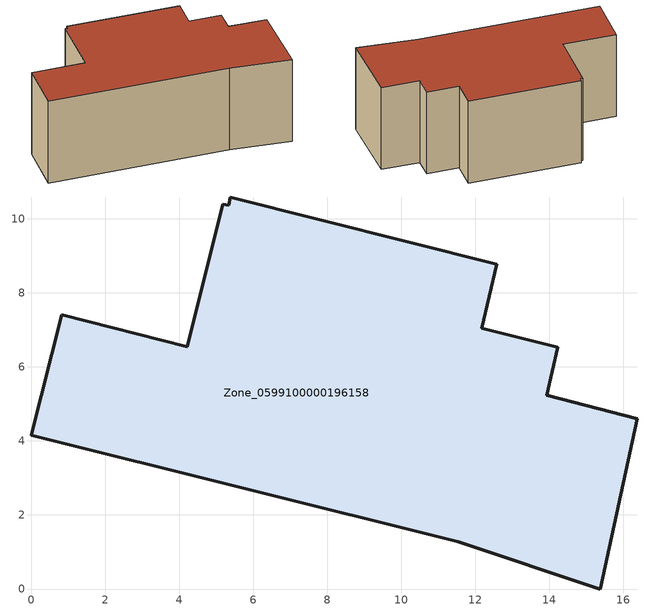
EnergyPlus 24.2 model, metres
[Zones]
Zone_0599100000196158
 floor ground (C_G): 5.18,10.4 5.34,10.37 5.39,10.59 12.58,8.77 12.17,7.05 14.23,6.53 13.93,5.24 16.38,4.6 15.38,0 11.54,1.27 0,4.15 0.82,7.41 4.22,6.55 z0
 wall outside (C_F): 15.38,0 16.38,4.6 13.93,5.24 14.23,6.53 12.17,7.05 12.58,8.77 5.39,10.59 5.34,10.37 5.18,10.4 4.22,6.55 0.82,7.41 0,4.15 11.54,1.27 15.38,0 z0:6.16
 roof outside (C_R): 5.34,10.37 5.18,10.4 4.22,6.55 0.82,7.41 0,4.15 11.54,1.27 15.38,0 16.38,4.6 13.93,5.24 14.23,6.53 12.17,7.05 12.58,8.77 5.39,10.59 z6.16
[BUILDING]
Pand.0599100000196158: North Axis=0; Terrain=City; Loads Convergence Tolerance Value=0.04; Temperature Convergence Tolerance Value=0.4; Solar Distribution=FullExterior; Maximum Number of Warmup Days=25; Minimum Number of Warmup Days=1
[Site:Location]
Rotterdam.The.Hague.AP_ZH_NLD Design_Conditions: Latitude=51.96; Longitude=4.45; Time Zone=1; Elevation=-4.5
[SITE:GROUNDTEMPERATURE:BUILDINGSURFACE]
18, 18, 18, 18, 18, 18, 18, 18, 18, 18, 18, 18
[MATERIAL] Thermal Absorptance=0.9; Solar Absorptance=0.7; Visible Absorptance=0.7
Name | Roughness | Thickness | Conductivity | Density | Specific Heat
G.D.1965 | MediumSmooth | 0.15 | 1 | 540 | 1210
F.D.1965 | Rough | 0.3 | 0.857143 | 1920 | 840
R.D.1965 | MediumRough | 0.2 | 0.08 | 1500 | 1000
[CONSTRUCTION]
C_G: G.D.1965
C_F: F.D.1965
C_R: R.D.1965
[ZONE]
Zone_0599100000196158: Type=1; Multiplier=1; Ceiling Height=Autocalculate; Volume=Autocalculate; Floor Area=autocalculate; Part of Total Floor Area=Yes
[ZONEINFILTRATION:DESIGNFLOWRATE]
Infil_Zone_0599100000196158: Zone or ZoneList or Space or SpaceList=Zone_0599100000196158; Schedule=AlwaysOn; Design Flow Rate Calculation Method=Flow/Area; Flow Rate per Floor Area=0.0042; Constant Term Coefficient=1; Temperature Term Coefficient=0; Velocity Term Coefficient=0; Velocity Squared Term Coefficient=0
[HVACTEMPLATE:ZONE:IDEALLOADSAIRSYSTEM]
Zone_0599100000196158: Maximum Heating Supply Air Temperature=50; Minimum Cooling Supply Air Temperature=13; Maximum Heating Supply Air Humidity Ratio=0.0156; Minimum Cooling Supply Air Humidity Ratio=0.0077; Heating Limit=NoLimit; Cooling Limit=NoLimit; Dehumidification Control Type=ConstantSensibleHeatRatio; Cooling Sensible Heat Ratio=0.7; Dehumidification Setpoint=60; Humidification Control Type=None; Humidification Setpoint=30; Outdoor Air Method=None; Outdoor Air Flow Rate per Person=0.00944; Outdoor Air Flow Rate per Zone Floor Area=0; Outdoor Air Flow Rate per Zone=0; Demand Controlled Ventilation Type=None; Outdoor Air Economizer Type=NoEconomizer; Heat Recovery Type=None; Sensible Heat Recovery Effectiveness=0.7; Latent Heat Recovery Effectiveness=0.65
[ZONECONTROL:THERMOSTAT]
ThermostatControl_Zone_0599100000196158: Zone or ZoneList=Zone_0599100000196158; Control Type Schedule=DualSetpointControlType; Control 1=Thermostat_Zone_0599100000196158; Temperature Difference Between Cutout And Setpoint=0
[THERMOSTATSETPOINT:DUALSETPOINT]
Thermostat_Zone_0599100000196158: Heating Setpoint Temperature Schedule=HeatingSetpoint_Zone_0599100000196158; Cooling Setpoint Temperature Schedule=CoolingSetpoint_Zone_0599100000196158
[SCHEDULE:COMPACT]
HeatingSetpoint_Zone_0599100000196158: Through: 12/31, For: AllDays, Until: 24:00, 21
CoolingSetpoint_Zone_0599100000196158: Through: 12/31, For: AllDays, Until: 24:00, 24
DualSetpointControlType: Through: 12/31, For: AllDays, Until: 24:00, 4
AlwaysOn: Through: 12/31, For: AllDays, Until: 24:00, 1
